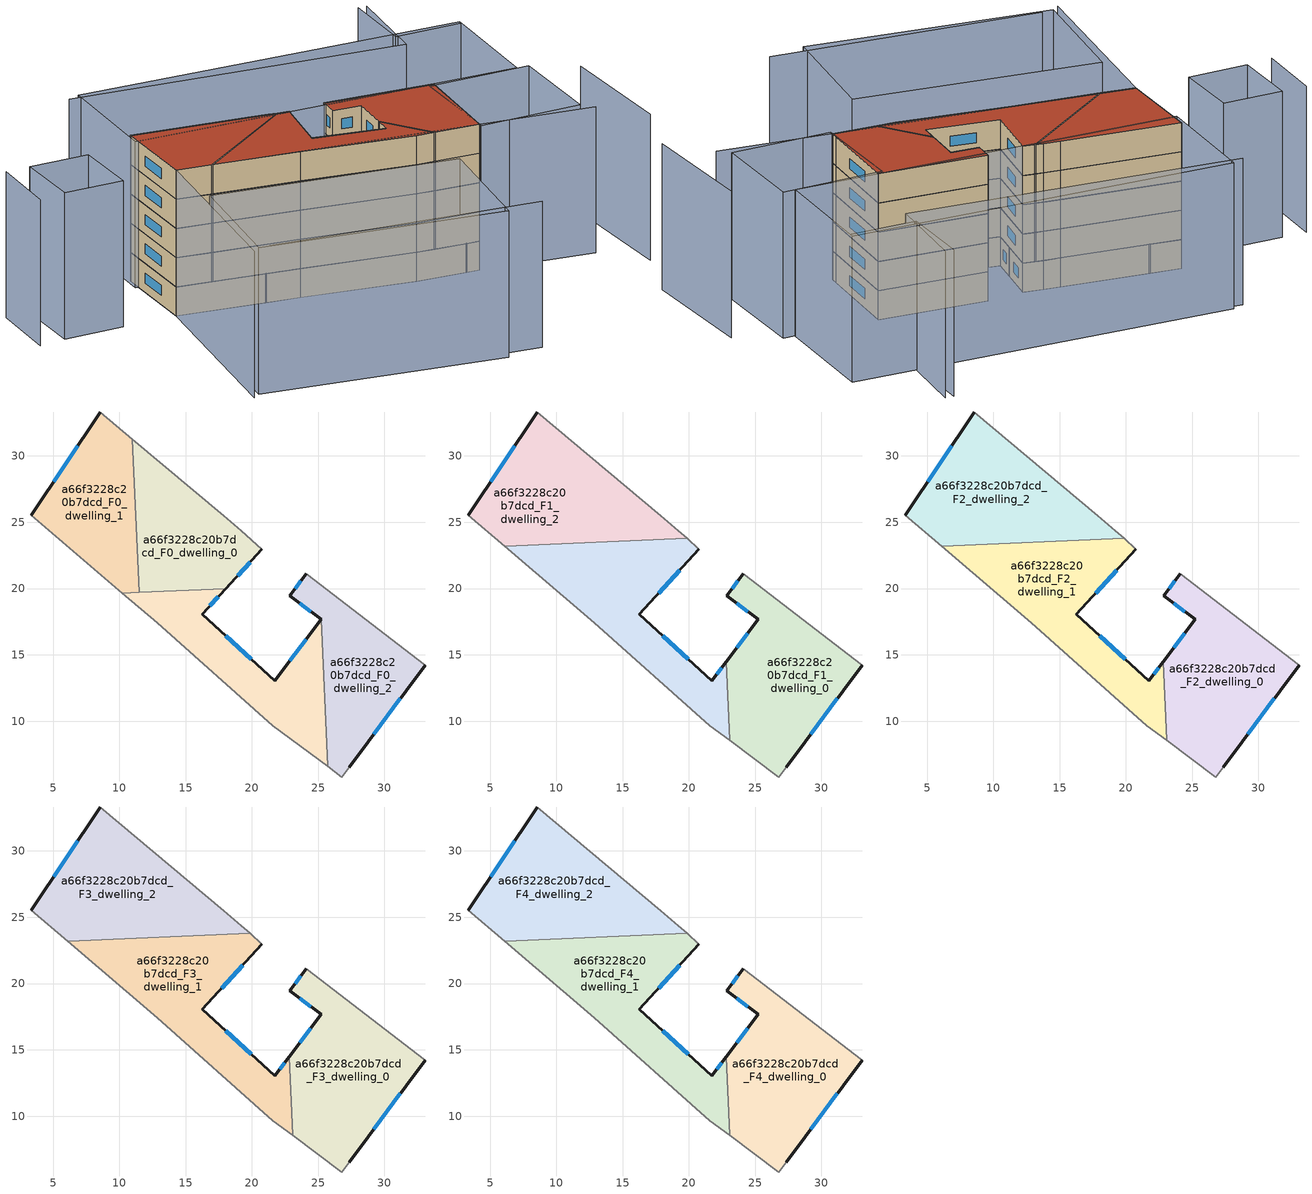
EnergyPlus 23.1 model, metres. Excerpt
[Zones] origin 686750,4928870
a66f3228c20b7dcd_F0_dwelling_0
 floor ground (EU_floor_Construction): 18.03,20 20.75,22.97 19.21,24.37 17.89,25.49 10.99,31.27 11.49,19.72 z0
 wall outside (EU_wall_Construction): 20.75,22.97 18.03,20 z0:3
 wall adiabatic (EU_wall_Construction): 10.99,31.27 17.89,25.49 19.21,24.37 20.75,22.97 z0:3
 wall to a66f3228c20b7dcd_F0_dwelling_1 (EU_wall_Construction): 11.49,19.72 10.99,31.27 z0:3
 wall to a66f3228c20b7dcd_F0_dwelling_3 (EU_wall_Construction): 18.03,20 11.49,19.72 z0:3
 window (EU_Window_Construction): 19.87,22 18.92,20.97 z0.98:2.02
a66f3228c20b7dcd_F0_dwelling_1
 floor ground (EU_floor_Construction): 11.49,19.72 10.99,31.27 8.55,33.32 3.37,25.52 10.22,19.66 z0
 wall outside (EU_wall_Construction): 3.37,25.52 8.55,33.32 z0:3
 wall adiabatic (EU_wall_Construction): 10.22,19.66 3.37,25.52 / 8.55,33.32 10.99,31.27 z0:3
 wall to a66f3228c20b7dcd_F0_dwelling_3 (EU_wall_Construction): 11.49,19.72 10.22,19.66 z0:3
 window (EU_Window_Construction): 5.06,28.05 6.87,30.78 z0.98:2.02
a66f3228c20b7dcd_F0_dwelling_2
 floor ground (EU_floor_Construction): 27.33,6.52 33.06,14.23 24.11,21.12 22.85,19.46 25.22,17.67 25.7,6.59 26.78,5.79 z0
 wall outside (EU_wall_Construction): 25.22,17.67 22.85,19.46 24.11,21.12 / 33.06,14.23 27.33,6.52 z0:3
 wall adiabatic (EU_wall_Construction): 27.33,6.52 26.78,5.79 25.7,6.59 / 24.11,21.12 33.06,14.23 z0:3
 wall to a66f3228c20b7dcd_F0_dwelling_3 (EU_wall_Construction): 25.7,6.59 25.22,17.67 z0:3
 window (EU_Window_Construction): 24.45,18.25 23.62,18.87 / 23.26,20 23.7,20.58 / 31.2,11.72 29.19,9.02 z0.98:2.02
a66f3228c20b7dcd_F0_dwelling_3
 floor ground (EU_floor_Construction): 25.7,6.59 25.22,17.67 21.73,13.06 16.26,18.07 18.03,20 10.22,19.66 12.85,17.42 21.57,9.67 z0
 wall outside (EU_wall_Construction): 18.03,20 16.26,18.07 21.73,13.06 25.22,17.67 z0:3
 wall adiabatic (EU_wall_Construction): 25.7,6.59 21.57,9.67 12.85,17.42 10.22,19.66 z0:3
 window (EU_Window_Construction): 18.04,16.44 19.95,14.69 / 22.87,14.56 24.09,16.17 / 17.46,19.37 16.84,18.7 z0.98:2.02
a66f3228c20b7dcd_F1_dwelling_0
 floor to a66f3228c20b7dcd_F0_dwelling_2 (EU_floor_Construction): 27.33,6.52 33.06,14.23 24.11,21.12 22.85,19.46 25.22,17.67 25.7,6.59 26.78,5.79 z3
 floor to a66f3228c20b7dcd_F0_dwelling_3 (EU_floor_Construction): 25.7,6.59 25.22,17.67 22.82,14.5 23.08,8.54 z3
 wall outside (EU_wall_Construction): 33.06,14.23 27.33,6.52 / 22.82,14.5 25.22,17.67 22.85,19.46 24.11,21.12 z3:6
 wall adiabatic (EU_wall_Construction): 24.11,21.12 33.06,14.23 / 27.33,6.52 26.78,5.79 23.08,8.54 z3:6
 wall to a66f3228c20b7dcd_F1_dwelling_1 (EU_wall_Construction): 23.08,8.54 22.82,14.5 z3:6
 window (EU_Window_Construction): 31.2,11.72 29.19,9.02 / 23.6,15.53 24.44,16.64 / 24.45,18.25 23.62,18.87 / 23.26,20 23.7,20.58 z3.98:5.02
a66f3228c20b7dcd_F1_dwelling_1
 floor to a66f3228c20b7dcd_F0_dwelling_0 (EU_floor_Construction): 18.03,20 20.75,22.97 19.86,23.78 11.33,23.41 11.49,19.72 z3
 floor to a66f3228c20b7dcd_F0_dwelling_1 (EU_floor_Construction): 11.49,19.72 11.33,23.41 6.11,23.18 10.22,19.66 z3
 floor to a66f3228c20b7dcd_F0_dwelling_3 (EU_floor_Construction): 23.08,8.54 22.82,14.5 21.73,13.06 16.26,18.07 18.03,20 11.49,19.72 12.85,17.42 21.57,9.67 z3; 12.85,17.42 11.49,19.72 10.22,19.66 z3
 wall outside (EU_wall_Construction): 20.75,22.97 16.26,18.07 21.73,13.06 22.82,14.5 z3:6
 wall adiabatic (EU_wall_Construction): 23.08,8.54 21.57,9.67 12.85,17.42 6.11,23.18 / 19.86,23.78 20.75,22.97 z3:6
 wall to a66f3228c20b7dcd_F1_dwelling_2 (EU_wall_Construction): 6.11,23.18 19.86,23.78 z3:6
 window (EU_Window_Construction): 18.04,16.44 19.95,14.69 / 22.09,13.53 22.47,14.03 / 19.29,21.37 17.72,19.66 z3.98:5.02
a66f3228c20b7dcd_F1_dwelling_2
 floor to a66f3228c20b7dcd_F0_dwelling_0 (EU_floor_Construction): 19.86,23.78 19.21,24.37 17.89,25.49 10.99,31.27 11.33,23.41 z3
 floor to a66f3228c20b7dcd_F0_dwelling_1 (EU_floor_Construction): 11.33,23.41 10.99,31.27 8.55,33.32 3.37,25.52 6.11,23.18 z3
 wall outside (EU_wall_Construction): 3.37,25.52 8.55,33.32 z3:6
 wall adiabatic (EU_wall_Construction): 6.11,23.18 3.37,25.52 / 8.55,33.32 17.89,25.49 19.21,24.37 19.86,23.78 z3:6
 window (EU_Window_Construction): 5.06,28.05 6.87,30.78 z3.98:5.02
a66f3228c20b7dcd_F2_dwelling_0
 floor to a66f3228c20b7dcd_F1_dwelling_0 (EU_floor_Construction): 27.33,6.52 33.06,14.23 24.11,21.12 22.85,19.46 25.22,17.67 22.82,14.5 23.08,8.54 26.78,5.79 z6
 wall outside (EU_wall_Construction): 33.06,14.23 27.33,6.52 / 22.82,14.5 25.22,17.67 22.85,19.46 24.11,21.12 z6:9
 wall adiabatic (EU_wall_Construction): 24.11,21.12 33.06,14.23 / 27.33,6.52 26.78,5.79 23.08,8.54 z6:9
 wall to a66f3228c20b7dcd_F2_dwelling_1 (EU_wall_Construction): 23.08,8.54 22.82,14.5 z6:9
 window (EU_Window_Construction): 31.2,11.72 29.19,9.02 / 23.6,15.53 24.44,16.64 / 24.45,18.25 23.62,18.87 / 23.26,20 23.7,20.58 z6.98:8.02
a66f3228c20b7dcd_F2_dwelling_1
 floor to a66f3228c20b7dcd_F1_dwelling_1 (EU_floor_Construction): 23.08,8.54 22.82,14.5 21.73,13.06 16.26,18.07 20.75,22.97 19.86,23.78 6.11,23.18 12.85,17.42 21.57,9.67 z6
 wall outside (EU_wall_Construction): 20.75,22.97 16.26,18.07 21.73,13.06 22.82,14.5 z6:9
 wall adiabatic (EU_wall_Construction): 23.08,8.54 21.57,9.67 12.85,17.42 6.11,23.18 / 19.86,23.78 20.75,22.97 z6:9
 wall to a66f3228c20b7dcd_F2_dwelling_2 (EU_wall_Construction): 6.11,23.18 19.86,23.78 z6:9
 window (EU_Window_Construction): 18.04,16.44 19.95,14.69 / 22.09,13.53 22.47,14.03 / 19.29,21.37 17.72,19.66 z6.98:8.02
a66f3228c20b7dcd_F2_dwelling_2
 floor to a66f3228c20b7dcd_F1_dwelling_2 (EU_floor_Construction): 19.86,23.78 19.21,24.37 17.89,25.49 8.55,33.32 3.37,25.52 6.11,23.18 z6
 wall outside (EU_wall_Construction): 3.37,25.52 8.55,33.32 z6:9
 wall adiabatic (EU_wall_Construction): 6.11,23.18 3.37,25.52 / 8.55,33.32 17.89,25.49 19.21,24.37 19.86,23.78 z6:9
 window (EU_Window_Construction): 5.06,28.05 6.87,30.78 z6.98:8.02
a66f3228c20b7dcd_F3_dwelling_0
 floor to a66f3228c20b7dcd_F2_dwelling_0 (EU_floor_Construction): 27.33,6.52 33.06,14.23 24.11,21.12 22.85,19.46 25.22,17.67 22.82,14.5 23.08,8.54 26.78,5.79 z9
 wall outside (EU_wall_Construction): 33.06,14.23 27.33,6.52 / 22.82,14.5 25.22,17.67 22.85,19.46 24.11,21.12 z9:12
 wall adiabatic (EU_wall_Construction): 24.11,21.12 33.06,14.23 / 27.33,6.52 26.78,5.79 23.08,8.54 z9:12
 wall to a66f3228c20b7dcd_F3_dwelling_1 (EU_wall_Construction): 23.08,8.54 22.82,14.5 z9:12
 window (EU_Window_Construction): 31.2,11.72 29.19,9.02 / 23.6,15.53 24.44,16.64 / 24.45,18.25 23.62,18.87 / 23.26,20 23.7,20.58 z9.98:11.02
a66f3228c20b7dcd_F3_dwelling_1
 floor to a66f3228c20b7dcd_F2_dwelling_1 (EU_floor_Construction): 23.08,8.54 22.82,14.5 21.73,13.06 16.26,18.07 20.75,22.97 19.86,23.78 6.11,23.18 12.85,17.42 21.57,9.67 z9
 wall outside (EU_wall_Construction): 20.75,22.97 16.26,18.07 21.73,13.06 22.82,14.5 z9:12
 wall adiabatic (EU_wall_Construction): 23.08,8.54 21.57,9.67 12.85,17.42 6.11,23.18 / 19.86,23.78 20.75,22.97 z9:12
 wall to a66f3228c20b7dcd_F3_dwelling_2 (EU_wall_Construction): 6.11,23.18 19.86,23.78 z9:12
 window (EU_Window_Construction): 18.04,16.44 19.95,14.69 / 22.09,13.53 22.47,14.03 / 19.29,21.37 17.72,19.66 z9.98:11.02
a66f3228c20b7dcd_F3_dwelling_2
 floor to a66f3228c20b7dcd_F2_dwelling_2 (EU_floor_Construction): 19.86,23.78 19.21,24.37 17.89,25.49 8.55,33.32 3.37,25.52 6.11,23.18 z9
 wall outside (EU_wall_Construction): 3.37,25.52 8.55,33.32 z9:12
 wall adiabatic (EU_wall_Construction): 6.11,23.18 3.37,25.52 / 8.55,33.32 17.89,25.49 19.21,24.37 19.86,23.78 z9:12
 window (EU_Window_Construction): 5.06,28.05 6.87,30.78 z9.98:11.02
a66f3228c20b7dcd_F4_dwelling_0
 floor to a66f3228c20b7dcd_F3_dwelling_0 (EU_floor_Construction): 27.33,6.52 33.06,14.23 24.11,21.12 22.85,19.46 25.22,17.67 22.82,14.5 23.08,8.54 26.78,5.79 z12
 wall outside (EU_wall_Construction): 33.06,14.23 27.33,6.52 / 22.82,14.5 25.22,17.67 22.85,19.46 24.11,21.12 z12:15
 wall adiabatic (EU_wall_Construction): 24.11,21.12 33.06,14.23 / 27.33,6.52 26.78,5.79 23.08,8.54 z12:15
 wall to a66f3228c20b7dcd_F4_dwelling_1 (EU_wall_Construction): 23.08,8.54 22.82,14.5 z12:15
 window (EU_Window_Construction): 31.2,11.72 29.19,9.02 / 23.6,15.53 24.44,16.64 / 24.45,18.25 23.62,18.87 / 23.26,20 23.7,20.58 z12.98:14.02
 roof outside (EU_roof_Construction): 33.06,14.23 27.33,6.52 26.78,5.79 23.08,8.54 22.82,14.5 25.22,17.67 22.85,19.46 24.11,21.12 z15
a66f3228c20b7dcd_F4_dwelling_1
 floor to a66f3228c20b7dcd_F3_dwelling_1 (EU_floor_Construction): 23.08,8.54 22.82,14.5 21.73,13.06 16.26,18.07 20.75,22.97 19.86,23.78 6.11,23.18 12.85,17.42 21.57,9.67 z12
 wall outside (EU_wall_Construction): 20.75,22.97 16.26,18.07 21.73,13.06 22.82,14.5 z12:15
 wall adiabatic (EU_wall_Construction): 23.08,8.54 21.57,9.67 12.85,17.42 6.11,23.18 / 19.86,23.78 20.75,22.97 z12:15
 wall to a66f3228c20b7dcd_F4_dwelling_2 (EU_wall_Construction): 6.11,23.18 19.86,23.78 z12:15
 window (EU_Window_Construction): 18.04,16.44 19.95,14.69 / 22.09,13.53 22.47,14.03 / 19.29,21.37 17.72,19.66 z12.98:14.02
 roof outside (EU_roof_Construction): 20.75,22.97 16.26,18.07 21.73,13.06 22.82,14.5 23.08,8.54 21.57,9.67 12.85,17.42 6.11,23.18 19.86,23.78 z15
a66f3228c20b7dcd_F4_dwelling_2
 floor to a66f3228c20b7dcd_F3_dwelling_2 (EU_floor_Construction): 19.86,23.78 19.21,24.37 17.89,25.49 8.55,33.32 3.37,25.52 6.11,23.18 z12
 wall outside (EU_wall_Construction): 3.37,25.52 8.55,33.32 z12:15
 wall adiabatic (EU_wall_Construction): 6.11,23.18 3.37,25.52 / 8.55,33.32 17.89,25.49 19.21,24.37 19.86,23.78 z12:15
 window (EU_Window_Construction): 5.06,28.05 6.87,30.78 z12.98:14.02
 roof outside (EU_roof_Construction): 17.89,25.49 19.21,24.37 19.86,23.78 6.11,23.18 3.37,25.52 8.55,33.32 z15
shading: 36.62,-7.1 43.42,4.1 / -8.06,9.13 13.67,-8.2 / -9.94,9.72 3.37,25.52 / 3.37,25.52 35.74,-1.77 / -4.7,39.37 -8.95,33.34 / 46.87,18.95 41.13,22.79 / 41.13,22.79 45.41,29.2 / 46.1,28.67 40.02,21.05 / 40.02,21.05 13.2,42.46 / 35.39,-0.29 26.59,5.49 / 26.59,5.49 32.36,14.28 / 32.36,14.28 41.16,8.49 / 41.16,8.49 35.39,-0.29 / -0.41,19.83 18.68,3.46 / 18.68,3.46 10.07,-6.58 / 10.07,-6.58 -9.02,9.78 / -9.02,9.78 -0.41,19.83 / 14.45,42.21 47.2,19.24 / 47.2,19.24 40.18,9.23 / 40.18,9.23 7.43,32.2 / 7.43,32.2 14.45,42.21 / 2.61,34.58 -1.22,28.69 / -1.22,28.69 -6.42,32.08 / -6.42,32.08 -2.59,37.96 / -2.59,37.96 2.61,34.58 z0:15
[Building]
EU S2 Campaign: North Axis=0; Terrain=City; Solar Distribution=FullExterior
[Site:Location]
Bologna: Latitude=44.5; Longitude=11.25; Time Zone=1; Elevation=37
[SizingPeriod:WeatherFileDays]
AnnualSizingPeriod: Begin Month=1; Begin Day of Month=1; End Month=12; End Day of Month=31; Day of Week for Start Day=Monday; Use Weather File Daylight Saving Period=No; Use Weather File Rain and Snow Indicators=No
[MATERIAL]
EU_InternalMass_Material: Roughness=MediumRough; Thickness=0.1; Conductivity=1; Density=1800; Specific Heat=900; Thermal Absorptance=0.9; Solar Absorptance=0.7; Visible Absorptance=0.7
[MATERIAL:NOMASS] Roughness=MediumRough; Thermal Absorptance=0.9; Solar Absorptance=0.7; Visible Absorptance=0.7
Name | Thermal Resistance
EU_wall_NoMass | 0.905828
EU_roof_NoMass | 0.37593
EU_floor_NoMass | 0.67114
[WINDOWMATERIAL:SIMPLEGLAZINGSYSTEM]
EU_Window_SimpleGlazing: UFactor=4.52486; Solar Heat Gain Coefficient=0.85; Visible Transmittance=0.85
[CONSTRUCTION]
EU_wall_Construction: EU_wall_NoMass
EU_roof_Construction: EU_roof_NoMass
EU_floor_Construction: EU_floor_NoMass
EU_InternalMass_Construction: EU_InternalMass_Material
EU_Window_Construction: EU_Window_SimpleGlazing
[ZONE] Type=1; Multiplier=1; Ceiling Height=autocalculate; Floor Area=autocalculate; Part of Total Floor Area=Yes
Name | Volume
a66f3228c20b7dcd_F0_dwelling_0 | 192.405
a66f3228c20b7dcd_F1_dwelling_0 | 258.005
a66f3228c20b7dcd_F2_dwelling_0; a66f3228c20b7dcd_F3_dwelling_0; a66f3228c20b7dcd_F4_dwelling_0 | 258.01
a66f3228c20b7dcd_F0_dwelling_1 | 192.401
a66f3228c20b7dcd_F1_dwelling_1 | 257.993
a66f3228c20b7dcd_F2_dwelling_1; a66f3228c20b7dcd_F3_dwelling_1; a66f3228c20b7dcd_F4_dwelling_1 | 258.006
a66f3228c20b7dcd_F0_dwelling_2 | 193.206
a66f3228c20b7dcd_F1_dwelling_2 | 258.013
a66f3228c20b7dcd_F2_dwelling_2; a66f3228c20b7dcd_F3_dwelling_2; a66f3228c20b7dcd_F4_dwelling_2 | 258.016
a66f3228c20b7dcd_F0_dwelling_3 | 196.005
[INTERNALMASS] Construction=EU_InternalMass_Construction
Name | Zone or ZoneList | Surface Area
a66f3228c20b7dcd_F0_dwelling_0_EU_InternalMass | a66f3228c20b7dcd_F0_dwelling_0 | 64.1353
a66f3228c20b7dcd_F0_dwelling_1_EU_InternalMass | a66f3228c20b7dcd_F0_dwelling_1 | 64.1338
a66f3228c20b7dcd_F0_dwelling_2_EU_InternalMass | a66f3228c20b7dcd_F0_dwelling_2 | 64.4022
a66f3228c20b7dcd_F0_dwelling_3_EU_InternalMass | a66f3228c20b7dcd_F0_dwelling_3 | 65.3351
a66f3228c20b7dcd_F1_dwelling_0_EU_InternalMass | a66f3228c20b7dcd_F1_dwelling_0 | 86.0036
a66f3228c20b7dcd_F1_dwelling_1_EU_InternalMass | a66f3228c20b7dcd_F1_dwelling_1 | 86.0043
a66f3228c20b7dcd_F1_dwelling_2_EU_InternalMass | a66f3228c20b7dcd_F1_dwelling_2 | 86.0062
a66f3228c20b7dcd_F2_dwelling_0_EU_InternalMass | a66f3228c20b7dcd_F2_dwelling_0 | 86.0036
a66f3228c20b7dcd_F2_dwelling_1_EU_InternalMass | a66f3228c20b7dcd_F2_dwelling_1 | 86.0043
a66f3228c20b7dcd_F2_dwelling_2_EU_InternalMass | a66f3228c20b7dcd_F2_dwelling_2 | 86.0062
a66f3228c20b7dcd_F3_dwelling_0_EU_InternalMass | a66f3228c20b7dcd_F3_dwelling_0 | 86.0036
a66f3228c20b7dcd_F3_dwelling_1_EU_InternalMass | a66f3228c20b7dcd_F3_dwelling_1 | 86.0043
a66f3228c20b7dcd_F3_dwelling_2_EU_InternalMass | a66f3228c20b7dcd_F3_dwelling_2 | 86.0062
a66f3228c20b7dcd_F4_dwelling_0_EU_InternalMass | a66f3228c20b7dcd_F4_dwelling_0 | 86.0036
a66f3228c20b7dcd_F4_dwelling_1_EU_InternalMass | a66f3228c20b7dcd_F4_dwelling_1 | 86.0043
a66f3228c20b7dcd_F4_dwelling_2_EU_InternalMass | a66f3228c20b7dcd_F4_dwelling_2 | 86.0062
[OTHEREQUIPMENT] Fuel Type=Electricity; Design Level Calculation Method=Watts/Area; Power per Zone Floor Area=1; Fraction Latent=0; Fraction Radiant=0; Fraction Lost=0; Carbon Dioxide Generation Rate=0; EndUse Subcategory=EU_Step8_InternalGains
Name | Zone or ZoneList or Space or SpaceList | Schedule
EU_Step8_InternalGain_a66f3228c20b7dcd_F0_dwelling_0_f000 | a66f3228c20b7dcd_F0_dwelling_0 | EU_Step8_GainSchedule_a66f3228c20b7dcd_F0_dwelling_0_f000
EU_Step8_InternalGain_a66f3228c20b7dcd_F0_dwelling_1_f000 | a66f3228c20b7dcd_F0_dwelling_1 | EU_Step8_GainSchedule_a66f3228c20b7dcd_F0_dwelling_1_f000
EU_Step8_InternalGain_a66f3228c20b7dcd_F0_dwelling_2_f000 | a66f3228c20b7dcd_F0_dwelling_2 | EU_Step8_GainSchedule_a66f3228c20b7dcd_F0_dwelling_2_f000
EU_Step8_InternalGain_a66f3228c20b7dcd_F0_dwelling_3_f000 | a66f3228c20b7dcd_F0_dwelling_3 | EU_Step8_GainSchedule_a66f3228c20b7dcd_F0_dwelling_3_f000
EU_Step8_InternalGain_a66f3228c20b7dcd_F1_dwelling_0_f000 | a66f3228c20b7dcd_F1_dwelling_0 | EU_Step8_GainSchedule_a66f3228c20b7dcd_F1_dwelling_0_f000
EU_Step8_InternalGain_a66f3228c20b7dcd_F1_dwelling_1_f000 | a66f3228c20b7dcd_F1_dwelling_1 | EU_Step8_GainSchedule_a66f3228c20b7dcd_F1_dwelling_1_f000
EU_Step8_InternalGain_a66f3228c20b7dcd_F1_dwelling_2_f000 | a66f3228c20b7dcd_F1_dwelling_2 | EU_Step8_GainSchedule_a66f3228c20b7dcd_F1_dwelling_2_f000
EU_Step8_InternalGain_a66f3228c20b7dcd_F2_dwelling_0_f000 | a66f3228c20b7dcd_F2_dwelling_0 | EU_Step8_GainSchedule_a66f3228c20b7dcd_F2_dwelling_0_f000
EU_Step8_InternalGain_a66f3228c20b7dcd_F2_dwelling_1_f000 | a66f3228c20b7dcd_F2_dwelling_1 | EU_Step8_GainSchedule_a66f3228c20b7dcd_F2_dwelling_1_f000
EU_Step8_InternalGain_a66f3228c20b7dcd_F2_dwelling_2_f000 | a66f3228c20b7dcd_F2_dwelling_2 | EU_Step8_GainSchedule_a66f3228c20b7dcd_F2_dwelling_2_f000
EU_Step8_InternalGain_a66f3228c20b7dcd_F3_dwelling_0_f000 | a66f3228c20b7dcd_F3_dwelling_0 | EU_Step8_GainSchedule_a66f3228c20b7dcd_F3_dwelling_0_f000
EU_Step8_InternalGain_a66f3228c20b7dcd_F3_dwelling_1_f000 | a66f3228c20b7dcd_F3_dwelling_1 | EU_Step8_GainSchedule_a66f3228c20b7dcd_F3_dwelling_1_f000
EU_Step8_InternalGain_a66f3228c20b7dcd_F3_dwelling_2_f000 | a66f3228c20b7dcd_F3_dwelling_2 | EU_Step8_GainSchedule_a66f3228c20b7dcd_F3_dwelling_2_f000
EU_Step8_InternalGain_a66f3228c20b7dcd_F4_dwelling_0_f000 | a66f3228c20b7dcd_F4_dwelling_0 | EU_Step8_GainSchedule_a66f3228c20b7dcd_F4_dwelling_0_f000
EU_Step8_InternalGain_a66f3228c20b7dcd_F4_dwelling_1_f000 | a66f3228c20b7dcd_F4_dwelling_1 | EU_Step8_GainSchedule_a66f3228c20b7dcd_F4_dwelling_1_f000
EU_Step8_InternalGain_a66f3228c20b7dcd_F4_dwelling_2_f000 | a66f3228c20b7dcd_F4_dwelling_2 | EU_Step8_GainSchedule_a66f3228c20b7dcd_F4_dwelling_2_f000
[ZONEVENTILATION:DESIGNFLOWRATE] Schedule=EU_AlwaysOn; Design Flow Rate Calculation Method=AirChanges/Hour; Air Changes per Hour=0.73129; Ventilation Type=Natural; Fan Pressure Rise=0; Fan Total Efficiency=1; Constant Term Coefficient=1; Temperature Term Coefficient=0; Velocity Term Coefficient=0; Velocity Squared Term Coefficient=0; Minimum Indoor Temperature=-100; Maximum Indoor Temperature=100; Delta Temperature=-100; Minimum Outdoor Temperature=-100; Maximum Outdoor Temperature=100; Maximum Wind Speed=40
Name | Zone or ZoneList or Space or SpaceList
EU_ConstantAir_a66f3228c20b7dcd_F0_dwelling_0 | a66f3228c20b7dcd_F0_dwelling_0
EU_ConstantAir_a66f3228c20b7dcd_F0_dwelling_1 | a66f3228c20b7dcd_F0_dwelling_1
EU_ConstantAir_a66f3228c20b7dcd_F0_dwelling_2 | a66f3228c20b7dcd_F0_dwelling_2
EU_ConstantAir_a66f3228c20b7dcd_F0_dwelling_3 | a66f3228c20b7dcd_F0_dwelling_3
EU_ConstantAir_a66f3228c20b7dcd_F1_dwelling_0 | a66f3228c20b7dcd_F1_dwelling_0
EU_ConstantAir_a66f3228c20b7dcd_F1_dwelling_1 | a66f3228c20b7dcd_F1_dwelling_1
EU_ConstantAir_a66f3228c20b7dcd_F1_dwelling_2 | a66f3228c20b7dcd_F1_dwelling_2
EU_ConstantAir_a66f3228c20b7dcd_F2_dwelling_0 | a66f3228c20b7dcd_F2_dwelling_0
EU_ConstantAir_a66f3228c20b7dcd_F2_dwelling_1 | a66f3228c20b7dcd_F2_dwelling_1
EU_ConstantAir_a66f3228c20b7dcd_F2_dwelling_2 | a66f3228c20b7dcd_F2_dwelling_2
EU_ConstantAir_a66f3228c20b7dcd_F3_dwelling_0 | a66f3228c20b7dcd_F3_dwelling_0
EU_ConstantAir_a66f3228c20b7dcd_F3_dwelling_1 | a66f3228c20b7dcd_F3_dwelling_1
EU_ConstantAir_a66f3228c20b7dcd_F3_dwelling_2 | a66f3228c20b7dcd_F3_dwelling_2
EU_ConstantAir_a66f3228c20b7dcd_F4_dwelling_0 | a66f3228c20b7dcd_F4_dwelling_0
EU_ConstantAir_a66f3228c20b7dcd_F4_dwelling_1 | a66f3228c20b7dcd_F4_dwelling_1
EU_ConstantAir_a66f3228c20b7dcd_F4_dwelling_2 | a66f3228c20b7dcd_F4_dwelling_2
[HVACTEMPLATE:THERMOSTAT] Constant Heating Setpoint=20; Constant Cooling Setpoint=50
EU_HeatOnly_a66f3228c20b7dcd_F0_dwelling_0; EU_HeatOnly_a66f3228c20b7dcd_F0_dwelling_1; EU_HeatOnly_a66f3228c20b7dcd_F0_dwelling_2; EU_HeatOnly_a66f3228c20b7dcd_F0_dwelling_3; EU_HeatOnly_a66f3228c20b7dcd_F1_dwelling_0; EU_HeatOnly_a66f3228c20b7dcd_F1_dwelling_1; EU_HeatOnly_a66f3228c20b7dcd_F1_dwelling_2; EU_HeatOnly_a66f3228c20b7dcd_F2_dwelling_0; EU_HeatOnly_a66f3228c20b7dcd_F2_dwelling_1; EU_HeatOnly_a66f3228c20b7dcd_F2_dwelling_2; EU_HeatOnly_a66f3228c20b7dcd_F3_dwelling_0; EU_HeatOnly_a66f3228c20b7dcd_F3_dwelling_1; EU_HeatOnly_a66f3228c20b7dcd_F3_dwelling_2; EU_HeatOnly_a66f3228c20b7dcd_F4_dwelling_0; EU_HeatOnly_a66f3228c20b7dcd_F4_dwelling_1; EU_HeatOnly_a66f3228c20b7dcd_F4_dwelling_2
[HVACTEMPLATE:ZONE:IDEALLOADSAIRSYSTEM] System Availability Schedule=EU_AlwaysOn; Maximum Heating Supply Air Temperature=50; Minimum Cooling Supply Air Temperature=13; Maximum Heating Supply Air Humidity Ratio=0.0156; Minimum Cooling Supply Air Humidity Ratio=0.0077; Heating Limit=NoLimit; Cooling Limit=NoLimit; Heating Availability Schedule=EU_AlwaysOn; Cooling Availability Schedule=EU_CoolingOff; Dehumidification Control Type=ConstantSensibleHeatRatio; Cooling Sensible Heat Ratio=0.7; Dehumidification Setpoint=60; Humidification Control Type=None; Humidification Setpoint=30; Outdoor Air Method=None; Outdoor Air Flow Rate per Person=0.00944; Outdoor Air Flow Rate per Zone Floor Area=0; Outdoor Air Flow Rate per Zone=0; Demand Controlled Ventilation Type=None; Outdoor Air Economizer Type=NoEconomizer; Heat Recovery Type=None; Sensible Heat Recovery Effectiveness=0.7; Latent Heat Recovery Effectiveness=0.65
Name | Template Thermostat
a66f3228c20b7dcd_F0_dwelling_0 | EU_HeatOnly_a66f3228c20b7dcd_F0_dwelling_0
a66f3228c20b7dcd_F0_dwelling_1 | EU_HeatOnly_a66f3228c20b7dcd_F0_dwelling_1
a66f3228c20b7dcd_F0_dwelling_2 | EU_HeatOnly_a66f3228c20b7dcd_F0_dwelling_2
a66f3228c20b7dcd_F0_dwelling_3 | EU_HeatOnly_a66f3228c20b7dcd_F0_dwelling_3
a66f3228c20b7dcd_F1_dwelling_0 | EU_HeatOnly_a66f3228c20b7dcd_F1_dwelling_0
a66f3228c20b7dcd_F1_dwelling_1 | EU_HeatOnly_a66f3228c20b7dcd_F1_dwelling_1
a66f3228c20b7dcd_F1_dwelling_2 | EU_HeatOnly_a66f3228c20b7dcd_F1_dwelling_2
a66f3228c20b7dcd_F2_dwelling_0 | EU_HeatOnly_a66f3228c20b7dcd_F2_dwelling_0
a66f3228c20b7dcd_F2_dwelling_1 | EU_HeatOnly_a66f3228c20b7dcd_F2_dwelling_1
a66f3228c20b7dcd_F2_dwelling_2 | EU_HeatOnly_a66f3228c20b7dcd_F2_dwelling_2
a66f3228c20b7dcd_F3_dwelling_0 | EU_HeatOnly_a66f3228c20b7dcd_F3_dwelling_0
a66f3228c20b7dcd_F3_dwelling_1 | EU_HeatOnly_a66f3228c20b7dcd_F3_dwelling_1
a66f3228c20b7dcd_F3_dwelling_2 | EU_HeatOnly_a66f3228c20b7dcd_F3_dwelling_2
a66f3228c20b7dcd_F4_dwelling_0 | EU_HeatOnly_a66f3228c20b7dcd_F4_dwelling_0
a66f3228c20b7dcd_F4_dwelling_1 | EU_HeatOnly_a66f3228c20b7dcd_F4_dwelling_1
a66f3228c20b7dcd_F4_dwelling_2 | EU_HeatOnly_a66f3228c20b7dcd_F4_dwelling_2
[SIZING:ZONE] Zone Cooling Design Supply Air Temperature Input Method=SupplyAirTemperature; Zone Cooling Design Supply Air Temperature=13; Zone Heating Design Supply Air Temperature Input Method=SupplyAirTemperature; Zone Heating Design Supply Air Temperature=50; Zone Cooling Design Supply Air Humidity Ratio=0.008; Zone Heating Design Supply Air Humidity Ratio=0.008; Cooling Design Air Flow Method=DesignDay; Cooling Design Air Flow Rate=0; Cooling Minimum Air Flow per Zone Floor Area=0.000762; Cooling Minimum Air Flow=0; Cooling Minimum Air Flow Fraction=0.2; Heating Design Air Flow Method=DesignDay; Heating Design Air Flow Rate=0; Heating Maximum Air Flow per Zone Floor Area=0.002032; Heating Maximum Air Flow=0.141576; Heating Maximum Air Flow Fraction=0.3; Account for Dedicated Outdoor Air System=No; Dedicated Outdoor Air System Control Strategy=NeutralSupplyAir; Dedicated Outdoor Air Low Setpoint Temperature for Design=autosize; Dedicated Outdoor Air High Setpoint Temperature for Design=autosize; Zone Load Sizing Method=Sensible Load Only No Latent Load; Zone Latent Cooling Design Supply Air Humidity Ratio Input Method=HumidityRatioDifference; Zone Cooling Design Supply Air Humidity Ratio Difference=0.005; Zone Latent Heating Design Supply Air Humidity Ratio Input Method=HumidityRatioDifference; Zone Humidification Design Supply Air Humidity Ratio Difference=0.005
a66f3228c20b7dcd_F0_dwelling_0; a66f3228c20b7dcd_F0_dwelling_1; a66f3228c20b7dcd_F0_dwelling_2; a66f3228c20b7dcd_F0_dwelling_3; a66f3228c20b7dcd_F1_dwelling_0; a66f3228c20b7dcd_F1_dwelling_1; a66f3228c20b7dcd_F1_dwelling_2; a66f3228c20b7dcd_F2_dwelling_0; a66f3228c20b7dcd_F2_dwelling_1; a66f3228c20b7dcd_F2_dwelling_2; a66f3228c20b7dcd_F3_dwelling_0; a66f3228c20b7dcd_F3_dwelling_1; a66f3228c20b7dcd_F3_dwelling_2; a66f3228c20b7dcd_F4_dwelling_0; a66f3228c20b7dcd_F4_dwelling_1; a66f3228c20b7dcd_F4_dwelling_2
[SCHEDULE:CONSTANT]
Name | Hourly Value
EU_AlwaysOn | 1
EU_CoolingOff | 0
[SCHEDULE:FILE] Column Number=1; Rows to Skip at Top=0; Number of Hours of Data=8760; Column Separator=Comma; Interpolate to Timestep=No; Minutes per Item=60; Adjust Schedule for Daylight Savings=Yes
Name | File
EU_Step8_GainSchedule_a66f3228c20b7dcd_F0_dwelling_0_f000 | ../../schedules/a66f3228c20b7dcd/a66f3228c20b7dcd_F0_dwelling_0_f000_gain.csv
EU_Step8_GainSchedule_a66f3228c20b7dcd_F0_dwelling_1_f000 | ../../schedules/a66f3228c20b7dcd/a66f3228c20b7dcd_F0_dwelling_1_f000_gain.csv
EU_Step8_GainSchedule_a66f3228c20b7dcd_F0_dwelling_2_f000 | ../../schedules/a66f3228c20b7dcd/a66f3228c20b7dcd_F0_dwelling_2_f000_gain.csv
EU_Step8_GainSchedule_a66f3228c20b7dcd_F0_dwelling_3_f000 | ../../schedules/a66f3228c20b7dcd/a66f3228c20b7dcd_F0_dwelling_3_f000_gain.csv
EU_Step8_GainSchedule_a66f3228c20b7dcd_F1_dwelling_0_f000 | ../../schedules/a66f3228c20b7dcd/a66f3228c20b7dcd_F1_dwelling_0_f000_gain.csv
EU_Step8_GainSchedule_a66f3228c20b7dcd_F1_dwelling_1_f000 | ../../schedules/a66f3228c20b7dcd/a66f3228c20b7dcd_F1_dwelling_1_f000_gain.csv
EU_Step8_GainSchedule_a66f3228c20b7dcd_F1_dwelling_2_f000 | ../../schedules/a66f3228c20b7dcd/a66f3228c20b7dcd_F1_dwelling_2_f000_gain.csv
EU_Step8_GainSchedule_a66f3228c20b7dcd_F2_dwelling_0_f000 | ../../schedules/a66f3228c20b7dcd/a66f3228c20b7dcd_F2_dwelling_0_f000_gain.csv
EU_Step8_GainSchedule_a66f3228c20b7dcd_F2_dwelling_1_f000 | ../../schedules/a66f3228c20b7dcd/a66f3228c20b7dcd_F2_dwelling_1_f000_gain.csv
EU_Step8_GainSchedule_a66f3228c20b7dcd_F2_dwelling_2_f000 | ../../schedules/a66f3228c20b7dcd/a66f3228c20b7dcd_F2_dwelling_2_f000_gain.csv
EU_Step8_GainSchedule_a66f3228c20b7dcd_F3_dwelling_0_f000 | ../../schedules/a66f3228c20b7dcd/a66f3228c20b7dcd_F3_dwelling_0_f000_gain.csv
EU_Step8_GainSchedule_a66f3228c20b7dcd_F3_dwelling_1_f000 | ../../schedules/a66f3228c20b7dcd/a66f3228c20b7dcd_F3_dwelling_1_f000_gain.csv
EU_Step8_GainSchedule_a66f3228c20b7dcd_F3_dwelling_2_f000 | ../../schedules/a66f3228c20b7dcd/a66f3228c20b7dcd_F3_dwelling_2_f000_gain.csv
EU_Step8_GainSchedule_a66f3228c20b7dcd_F4_dwelling_0_f000 | ../../schedules/a66f3228c20b7dcd/a66f3228c20b7dcd_F4_dwelling_0_f000_gain.csv
EU_Step8_GainSchedule_a66f3228c20b7dcd_F4_dwelling_1_f000 | ../../schedules/a66f3228c20b7dcd/a66f3228c20b7dcd_F4_dwelling_1_f000_gain.csv
EU_Step8_GainSchedule_a66f3228c20b7dcd_F4_dwelling_2_f000 | ../../schedules/a66f3228c20b7dcd/a66f3228c20b7dcd_F4_dwelling_2_f000_gain.csv
